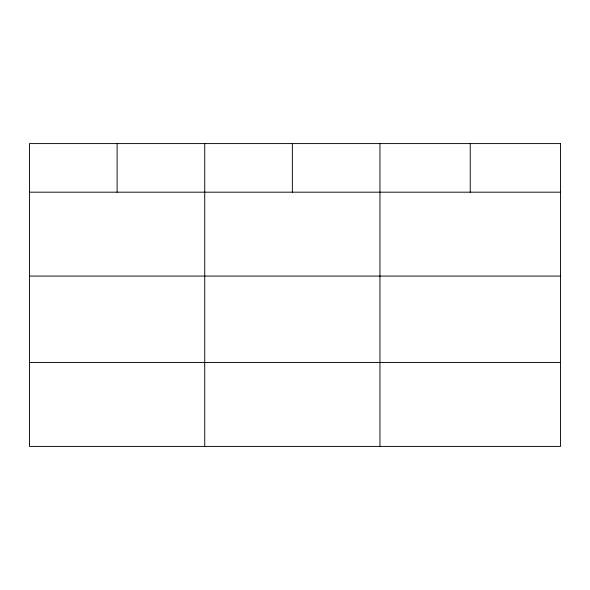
<?xml version="1.0" encoding="UTF-8"?>
<svg xmlns="http://www.w3.org/2000/svg" width="590" height="590" viewBox="0 0 590 590"><rect width="100%" height="100%" fill="white"/><g stroke="black" fill="none" stroke-linecap="round" stroke-linejoin="round"><path stroke-width="0.89" d="M29.5 192.185L560.5 192.185M29.5 276.076L560.5 276.076M29.5 362.518L560.5 362.518M470.23 143.591L470.23 192.185M379.96 143.591L379.96 446.409M292.345 143.591L292.345 192.185M204.73 143.591L204.73 446.409M117.115 143.591L117.115 192.185M560.5 143.591L29.5 143.591L29.5 446.409L560.5 446.409L560.5 143.591"/></g></svg>
